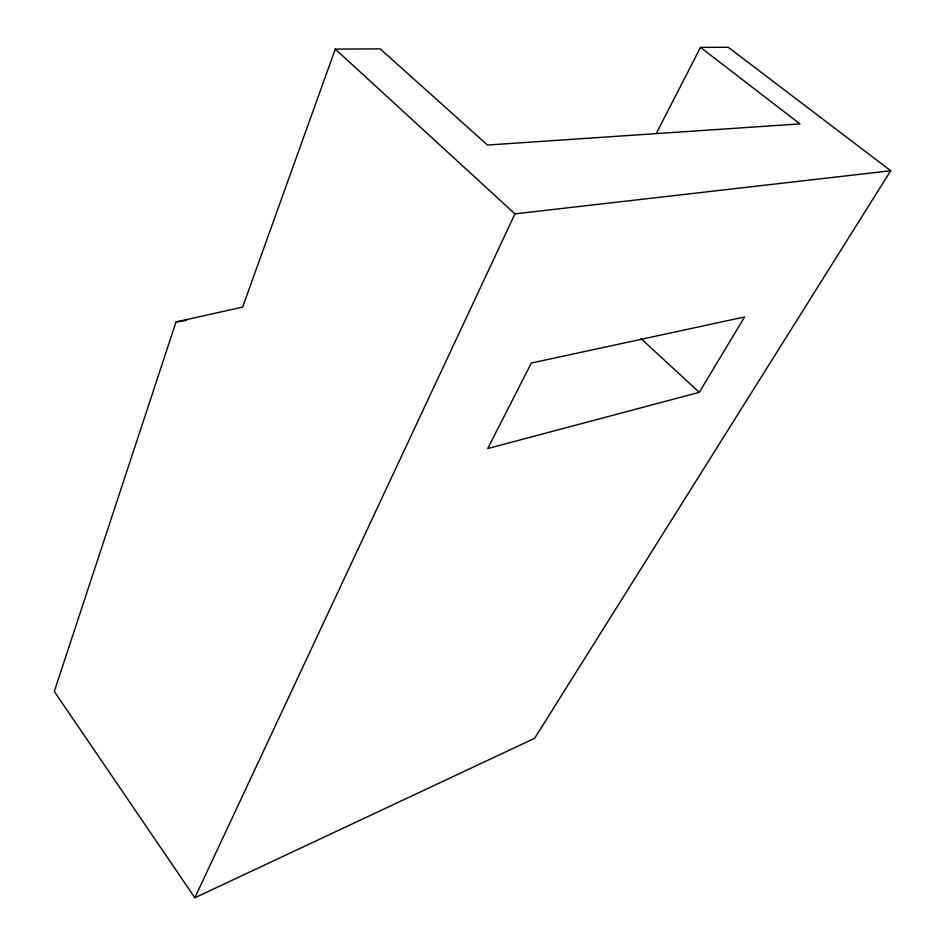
<?xml version="1.0" encoding="UTF-8"?>
<svg xmlns="http://www.w3.org/2000/svg" width="945" height="945" viewBox="0 0 945 945"><rect width="100%" height="100%" fill="white"/><g stroke="black" fill="none" stroke-linecap="round" stroke-linejoin="round"><path stroke-width="1.42" d="M700.505 47.38L799.931 123.889L487.502 145.046L380.221 48.892L335.286 49.105L242.652 307.078L176.042 321.938L54.29 691.457L194.859 897.75L534.61 738.328L890.71 170.75L728.229 47.25L700.505 47.38L656.243 133.517M194.859 897.75L514.942 213.865L890.71 170.75M699.288 392.329L744.613 316.953L531.338 363.045L487.703 448.544L699.288 392.329L641.053 338.664M176.042 321.938L186.082 320.414M335.286 49.105L514.942 213.865"/></g></svg>
